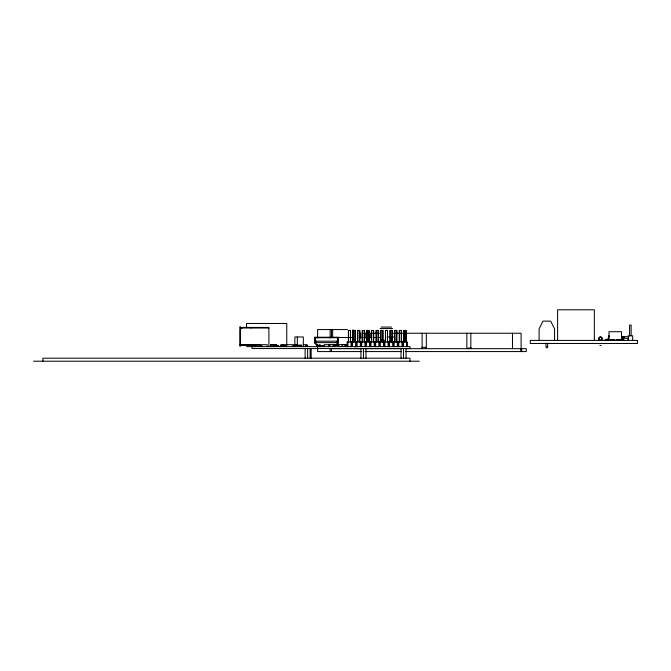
<?xml version="1.0" encoding="UTF-8"?>
<svg xmlns="http://www.w3.org/2000/svg" width="671" height="671" viewBox="0 0 671 671"><rect width="100%" height="100%" fill="white"/><g stroke="black" fill="none" stroke-linecap="round" stroke-linejoin="round"><path stroke-width="1.01" d="M335.802 344.928L337.974 342.764L337.974 337.731L315.026 337.731L315.026 342.764L317.92 345.657M350.463 330.417L350.438 341.992L350.463 330.417L348.45 330.417L348.45 341.992L348.45 330.417M355.093 330.417L355.068 341.992L355.093 330.417L353.08 330.417L353.08 341.992L353.08 330.417M359.723 330.417L359.698 341.992L359.723 330.417L357.71 330.417L357.71 341.992L357.71 330.417M364.353 330.417L364.328 341.992L364.353 330.417L362.34 330.417L362.34 341.992L362.34 330.417M368.983 330.417L368.958 341.992L368.983 330.417L366.97 330.417L366.97 341.992L366.97 330.417M373.604 330.417L373.588 341.992L373.604 330.417L371.591 330.417L371.591 341.992L371.591 330.417M378.218 341.992L378.234 330.417L376.221 330.417L376.221 341.992M382.864 330.417L382.839 341.992L382.864 330.417L380.851 330.417L380.851 341.992L380.851 330.417M387.494 330.417L387.469 341.992L387.494 330.417L385.481 330.417L385.481 341.992L385.481 330.417M392.124 330.417L392.099 341.992L392.124 330.417L390.111 330.417L390.111 341.992L390.111 330.417M396.754 330.417L396.729 341.992L396.754 330.417L394.741 330.417L394.741 341.992L394.741 330.417M401.384 330.417L401.359 341.992L401.384 330.417L399.371 330.417L399.371 341.992L399.371 330.417M405.989 341.992L406.005 330.417L403.992 330.417L403.992 341.992M609 336.154L608.035 340.306L606.618 339.61M315.026 337.731L315.991 342.629L337.01 342.629L337.974 337.731M609 335.768L607.565 340.407M605.435 340.18L605.77 339.333L606.634 339.333L606.919 340.18L605.619 340.516L606.919 340.18M604.965 340.457L605.611 339.719L604.663 340.39M335.919 345.498L338.461 342.965L338.461 337.245L314.54 337.245L314.54 342.965L317.719 346.135M381.22 327.087L391.512 327.087M240.537 327.431L268.895 327.431L268.895 346.622M268.895 328.01L239.765 328.01L239.765 326.852L240.537 326.852L240.537 346.135L239.765 346.135L239.765 344.307M380.088 328.538L392.636 328.538M240.537 328.975L239.765 328.975L239.765 343.728L240.537 343.728M347.503 329.578L317.609 329.578L317.609 337.958M359.211 333.244L360.755 333.244L360.755 338.134M363.699 333.244L380.138 333.244M392.216 333.244L521.107 333.244L521.107 348.677M628.056 335.81L632.652 335.81L632.652 340.407M387.15 336.976L394.699 336.976L394.699 342.764M352.896 337.488L332.648 337.488L332.648 329.578M359.279 337.488L362.374 337.488M363.883 337.488L367.079 337.488M368.547 337.488L371.457 337.488M373.261 337.488L376.708 337.488M378.285 337.488L379.945 337.488M610.115 339.543L614.98 339.543M616.28 339.543L621.153 339.543M623.728 340.113L622.705 340.113L622.705 336.741L628.551 336.741L628.551 340.113L627.972 340.113M380.088 340.264L381.925 340.264M383.225 340.264L384.743 340.264M315.991 341.178L337.01 341.178M380.952 341.64L381.682 341.64M382.537 341.64L384.961 341.64M239.765 344.693L260.818 344.693L260.818 346.622M297.303 344.693L281.493 344.693L281.493 346.622M303.317 344.693L307.175 344.693L307.175 346.622M347.142 344.693L324.177 344.693L324.177 346.622M274.011 344.693L276.041 345.322M283.338 344.995L282.785 345.322M254.645 345.079L260.818 345.079M270.463 345.079L276.637 345.079M240.537 345.271L254.712 345.271M299.065 345.322L300.91 345.322M317.66 345.213L319.664 345.213M599.899 345.422L601.057 345.422M319.933 345.657L323.976 345.657M277.358 345.85L278.515 345.85M281.795 345.85L282.952 345.85M284.521 345.85L285.678 345.85M293.009 345.85L294.166 345.85M295.492 345.85L296.649 345.85M305.884 345.85L307.041 345.85M320.813 346.135L323.917 346.135M254.636 346.429L260.818 346.429M270.455 346.429L276.637 346.429M254.921 346.462L256.808 346.462M246.551 346.622L409.973 346.622L409.973 348.551L252.019 348.551L252.019 346.622M421.833 347.326L425.984 347.326M546.404 347.737L547.242 347.737M471.461 347.997L468.324 347.997L468.324 348.677M354.657 348.291L358.901 348.677M361.82 348.677L331.491 348.677L331.491 351.57M364.957 348.677L401.552 348.677M405.62 348.677L526.282 348.677L526.282 351.57L405.687 351.57M361.82 351.57L317.609 351.57L317.66 344.86L317.056 344.86L317.056 346.622M364.932 351.57L401.552 351.57M33.55 361.208L419.333 361.208M607.171 339.618L606.727 339.61L607.44 340.272M607.045 339.61L607.356 340.407M606.953 339.744L607.221 340.407M621.539 335.877L622.982 340.407M621.539 336.263L622.503 340.407M403.992 330.417L404.017 341.992M376.221 330.417L376.246 341.992M631.117 335.81L631.117 325.1L629.591 325.1L629.591 335.81M627.972 340.407L627.972 338.285L623.728 338.285L623.728 340.407M624.298 336.741L624.298 337.396M623.854 336.741L623.854 337.396M623.284 338.285L623.284 340.407M623.149 336.741L623.149 340.113M621.539 340.407L621.539 331.726L609 331.726L609 340.407M594.347 340.407L594.347 309.792L557.601 309.792L557.601 340.407M554.54 340.407L554.54 328.832L550.681 321.124L542.973 321.124L539.115 328.832L539.115 340.407M547.695 343.216L547.695 346.966L545.959 346.966L545.959 343.216M521.686 348.677L521.686 351.57M520.755 348.677L520.755 351.57M512.476 333.244L512.476 348.677M470.824 333.244L470.824 348.677M466.857 333.244L466.857 348.677M426.32 333.244L426.32 348.677M422.118 333.244L422.118 348.677M409.973 361.208L409.973 358.188L42.919 358.188L42.919 361.208M407.314 346.622L407.314 341.992L347.142 341.992L347.142 346.622M406.626 341.992L406.626 346.622M406.056 348.551L406.056 358.188M406.005 330.417L406.005 341.992M403.548 348.551L403.548 358.188M403.38 341.992L403.38 346.622M402.692 341.992L402.692 346.622M401.996 341.992L401.996 346.622M401.04 348.551L401.04 358.188M398.75 341.992L398.75 346.622M398.062 341.992L398.062 346.622M397.366 341.992L397.366 346.622M394.129 341.992L394.129 346.622M393.432 341.992L393.432 346.622M392.736 341.992L392.736 346.622M391.679 336.976L391.679 342.764M389.499 341.992L389.499 346.622M388.803 341.992L388.803 346.622M388.106 341.992L388.106 346.622M384.869 341.992L384.869 346.622M384.173 341.992L384.173 346.622M383.476 341.992L383.476 346.622M380.239 341.992L380.239 346.622M379.543 341.992L379.543 346.622M378.847 341.992L378.847 346.622M378.234 330.417L378.234 341.992M375.609 341.992L375.609 346.622M374.913 341.992L374.913 346.622M374.225 341.992L374.225 346.622M370.979 341.992L370.979 346.622M370.778 333.244L370.778 338.134M370.291 341.992L370.291 346.622M369.595 341.992L369.595 346.622M366.349 341.992L366.349 346.622M365.963 348.551L365.963 358.188M365.796 333.244L365.796 338.134M365.661 341.992L365.661 346.622M364.965 341.992L364.965 346.622M363.456 348.551L363.456 358.188M361.728 341.992L361.728 346.622M361.032 341.992L361.032 346.622M360.948 348.551L360.948 358.188M360.335 341.992L360.335 346.622M357.098 341.992L357.098 346.622M356.402 341.992L356.402 346.622M355.705 341.992L355.705 346.622M352.896 329.771L352.896 342.571M352.468 341.992L352.468 346.622M351.772 341.992L351.772 346.622M351.076 341.992L351.076 346.622M347.838 341.992L347.838 346.622M346.169 344.693L346.169 346.622M344.936 346.622L344.936 344.5L342.235 344.5L342.235 346.622M339.073 345.322L337.127 345.322M335.601 345.322L333.655 345.322M334.166 346.622L334.166 344.5L333.227 344.5L333.227 346.622M331.491 329.578L331.491 337.622M330.14 329.578L330.14 337.958M330.14 348.425L330.14 351.57M329.771 346.622L329.771 344.5L328.765 344.5L328.765 346.622M320.402 345.657L320.402 346.622M320.101 346.622L320.21 344.86L319.664 344.86L319.664 346.622M311.151 348.551L311.151 358.188M310.128 348.551L310.128 358.188M307.628 348.551L307.628 358.188M307.041 346.622L307.041 345.657L305.884 345.657L305.884 346.622M305.12 348.551L305.12 358.188M303.317 346.622L303.317 336.976L294.871 336.976L294.871 345.657M301.472 346.622L301.472 344.995L300.91 344.995L300.91 346.622M299.065 346.622L299.065 344.995L298.553 344.995L298.553 346.622M297.337 336.976L297.303 346.622M296.649 346.622L296.649 345.657L295.492 345.657L295.492 346.622M294.166 346.622L294.166 345.657L293.009 345.657L293.009 346.622M286.76 345.615L286.76 323.472L246.551 323.472L246.551 327.498M285.678 346.622L285.678 345.657L284.521 345.657L284.521 346.622M282.952 346.622L282.952 345.657L281.795 345.657L281.795 346.622M280.931 346.622L280.931 344.995L280.428 344.995L280.428 346.622M278.515 346.622L278.515 345.657L277.358 345.657L277.358 346.622M276.628 346.622L276.637 344.693L270.463 344.693L270.463 346.622M267.243 346.622L267.243 344.693L261.841 344.693L261.841 346.622M251.147 327.431L251.147 328.01M242.08 327.431L242.08 328.01M241.501 327.431L241.501 328.01M600.26 340.088A1.476 1.476 0 0 1 599.178 337.924A1.476 1.476 0 0 1 601.577 337.656A1.476 1.476 0 0 1 601.015 340.004M600.017 340.348A1.778 1.778 0 0 1 599.018 337.614A1.778 1.778 0 0 1 601.929 337.614A1.778 1.778 0 0 1 600.931 340.348M637.45 340.407L530.291 340.407L530.291 343.468L637.45 343.468L637.45 340.407M369.562 338.134L369.562 333.244L369.528 338.134M254.712 346.622L254.712 344.693L254.645 346.622"/></g></svg>
